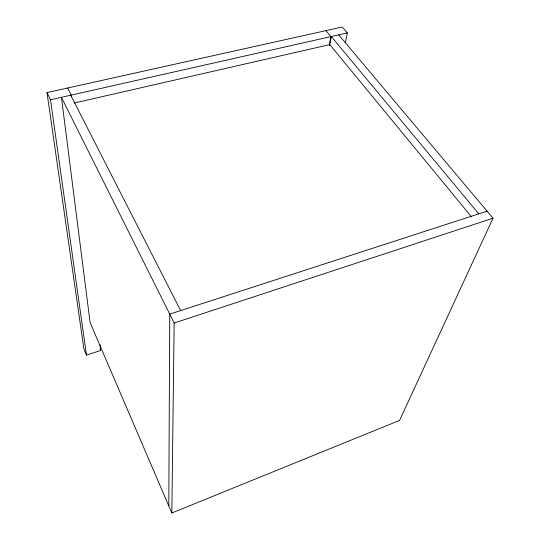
<?xml version="1.0" encoding="UTF-8"?>
<svg xmlns="http://www.w3.org/2000/svg" width="540" height="540" viewBox="0 0 540 540"><rect width="100%" height="100%" fill="white"/><g stroke="black" fill="none" stroke-linecap="round" stroke-linejoin="round"><path stroke-width="0.81" d="M168.791 505.933L169.736 314.125L487.073 211.16M171.821 513L174.17 323.008L61.432 97.322L90.113 322.562L171.821 513L399.587 420.397L493.007 218.207L338.722 34.85M329.245 45.421L330.878 36.619L325.904 30.638M329.603 45.63L331.29 36.524L478.764 213.86M345.337 42.802L347.335 32.913L342.293 27L46.994 92.603L83.882 348.86L86.488 355.138L100.656 350.467L99.981 344.601M174.17 323.008L493.007 218.207M74.176 103.052L329.791 44.604L471.629 217.019M46.994 92.603L50.497 99.785L347.335 32.913M67.635 88.02L71.253 95.108L71.449 96.782M70.74 95.222L180.637 310.588M100.062 349.083L100.656 350.467M50.497 99.785L86.488 355.138"/></g></svg>
